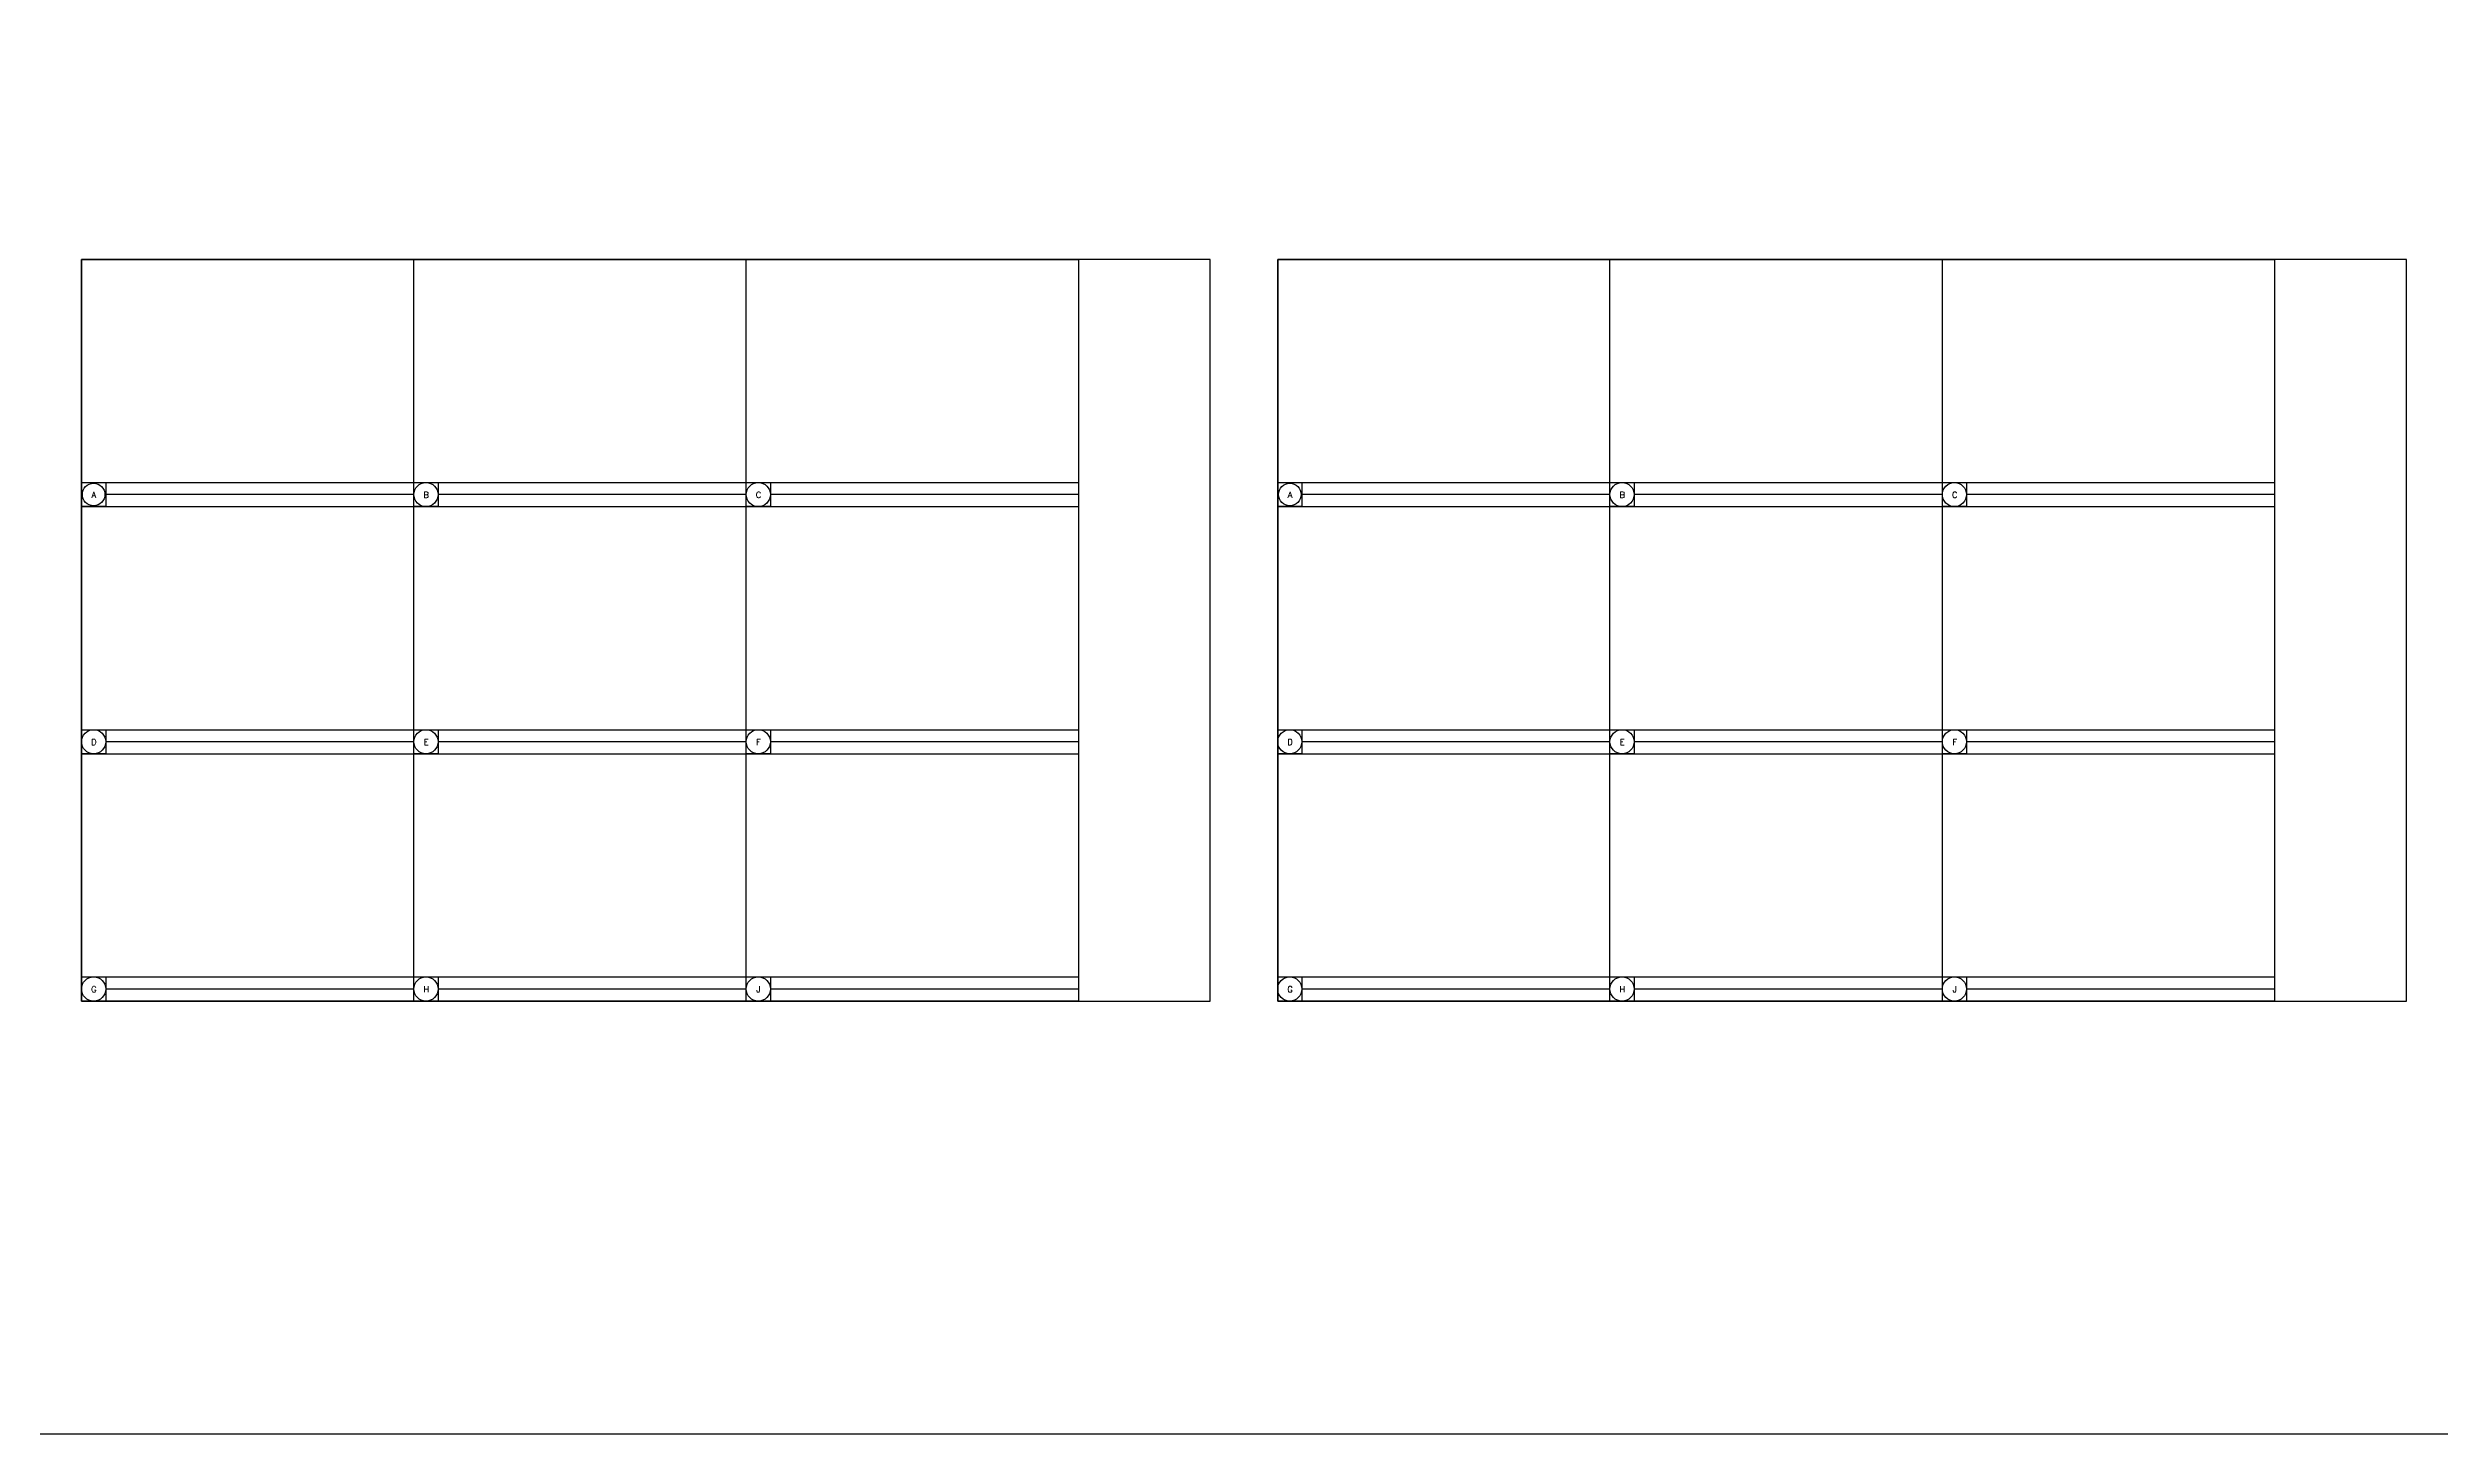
# Model space of a CAD drawing. Header units: inches. Extents: x -6 to 441, y 0 to 338.
# Drawn here: x 89.1 to 163.2, y 0 to 43 of the extents above; entities that cross this region are included whole.
import ezdxf

# ---------------------------------------------------------------- set-up
doc = ezdxf.new("R2010")
doc.units = ezdxf.units.IN
doc.header["$MEASUREMENT"] = 0
doc.styles.add('Roman-A', font='romans.shx', dxfattribs={"height": 0.125})

# ---------------------------------------------------------------- blocks, each defined once
blk = doc.blocks.new('*U34')
blk.add_lwpolyline([(0, 0.75), (0.75, 0.75), (0.75, 0), (0, 0)], close=True)
blk.add_circle((0.375, 0.375), 0.375)
at = {"insert": (0.383, 0.366), "char_height": 0.188, "width": 0.46087, "attachment_point": 5, "style": 'Roman-A'}
blk.add_mtext('G', dxfattribs=at)
blk = doc.blocks.new('*U35')
blk.add_lwpolyline([(0, 0.75), (0.75, 0.75), (0.75, 0), (0, 0)], close=True)
blk.add_circle((0.375, 0.375), 0.375)
at = {"insert": (0.383, 0.366), "char_height": 0.188, "width": 0.46087, "attachment_point": 5, "style": 'Roman-A'}
blk.add_mtext('H', dxfattribs=at)
blk = doc.blocks.new('*U36')
blk.add_lwpolyline([(0, 0.75), (0.75, 0.75), (0.75, 0), (0, 0)], close=True)
blk.add_circle((0.375, 0.375), 0.375)
at = {"insert": (0.383, 0.366), "char_height": 0.188, "width": 0.46087, "attachment_point": 5, "style": 'Roman-A'}
blk.add_mtext('J', dxfattribs=at)
blk = doc.blocks.new('*U31')
blk.add_lwpolyline([(0, 0.75), (0.75, 0.75), (0.75, 0), (0, 0)], close=True)
blk.add_circle((0.375, 0.375), 0.375)
at = {"insert": (0.383, 0.366), "char_height": 0.188, "width": 0.46087, "attachment_point": 5, "style": 'Roman-A'}
blk.add_mtext('D', dxfattribs=at)
blk = doc.blocks.new('*U32')
blk.add_lwpolyline([(0, 0.75), (0.75, 0.75), (0.75, 0), (0, 0)], close=True)
blk.add_circle((0.375, 0.375), 0.375)
at = {"insert": (0.383, 0.366), "char_height": 0.188, "width": 0.46087, "attachment_point": 5, "style": 'Roman-A'}
blk.add_mtext('E', dxfattribs=at)
blk = doc.blocks.new('*U33')
blk.add_lwpolyline([(0, 0.75), (0.75, 0.75), (0.75, 0), (0, 0)], close=True)
blk.add_circle((0.375, 0.375), 0.375)
at = {"insert": (0.383, 0.366), "char_height": 0.188, "width": 0.46087, "attachment_point": 5, "style": 'Roman-A'}
blk.add_mtext('F', dxfattribs=at)
blk = doc.blocks.new('*U28')
blk.add_lwpolyline([(0, 0.75), (0.75, 0.75), (0.75, 0), (0, 0)], close=True)
blk.add_circle((0.375, 0.375), 0.35)
at = {"insert": (0.383, 0.366), "char_height": 0.188, "width": 0.46087, "attachment_point": 5, "style": 'Roman-A'}
blk.add_mtext('A', dxfattribs=at)
blk = doc.blocks.new('*U29')
blk.add_lwpolyline([(0, 0.75), (0.75, 0.75), (0.75, 0), (0, 0)], close=True)
blk.add_circle((0.375, 0.375), 0.375)
at = {"insert": (0.383, 0.366), "char_height": 0.188, "width": 0.46087, "attachment_point": 5, "style": 'Roman-A'}
blk.add_mtext('B', dxfattribs=at)
blk = doc.blocks.new('*U30')
blk.add_lwpolyline([(0, 0.75), (0.75, 0.75), (0.75, 0), (0, 0)], close=True)
blk.add_circle((0.375, 0.375), 0.375)
at = {"insert": (0.383, 0.366), "char_height": 0.188, "width": 0.46087, "attachment_point": 5, "style": 'Roman-A'}
blk.add_mtext('C', dxfattribs=at)

msp = doc.modelspace()

# ---------------------------------------------------------------- linework, layer by layer
for p, q in [((100.403, 13.429), (100.403, 36.429)), ((110.707, 13.429), (110.707, 36.429)), ((137.491, 13.429), (137.491, 36.429)), ((147.796, 13.429), (147.796, 36.429)), ((90.099, 29.512), (100.403, 29.512)), ((100.403, 29.137), (90.849, 29.137)), ((100.403, 29.512), (110.707, 29.512)), ((110.707, 29.137), (101.153, 29.137)), ((110.707, 29.512), (121.011, 29.512)), ((121.011, 29.137), (111.457, 29.137)), ((127.187, 29.512), (137.491, 29.512)), ((137.491, 29.137), (127.937, 29.137)), ((137.491, 29.512), (147.796, 29.512)), ((147.796, 29.137), (138.241, 29.137)), ((147.796, 29.512), (158.1, 29.512)), ((158.1, 29.137), (148.546, 29.137)), ((90.099, 28.762), (121.011, 28.762)), ((127.187, 28.762), (158.1, 28.762)), ((90.099, 21.846), (100.403, 21.846)), ((100.403, 21.846), (110.707, 21.846)), ((110.707, 21.846), (121.011, 21.846)), ((127.187, 21.846), (137.491, 21.846)), ((137.491, 21.846), (147.796, 21.846)), ((147.796, 21.846), (158.1, 21.846)), ((90.099, 21.096), (121.011, 21.096)), ((100.403, 21.471), (90.849, 21.471)), ((110.707, 21.471), (101.153, 21.471)), ((121.011, 21.471), (111.457, 21.471)), ((127.187, 21.096), (158.1, 21.096)), ((137.491, 21.471), (127.937, 21.471)), ((147.796, 21.471), (138.241, 21.471)), ((158.1, 21.471), (148.546, 21.471)), ((90.099, 14.179), (100.403, 14.179)), ((100.403, 14.179), (110.707, 14.179)), ((110.707, 14.179), (121.011, 14.179)), ((127.187, 14.179), (137.491, 14.179)), ((137.491, 14.179), (147.796, 14.179)), ((147.796, 14.179), (158.1, 14.179)), ((100.403, 13.804), (90.849, 13.804)), ((110.707, 13.804), (101.153, 13.804)), ((121.011, 13.804), (111.457, 13.804)), ((137.491, 13.804), (127.937, 13.804)), ((147.796, 13.804), (138.241, 13.804)), ((158.1, 13.804), (148.546, 13.804))]:
    msp.add_line(p, q)
for points in [[(0, 227.508), (434.989, 227.508), (434.989, 0), (0, 0)], [(90.099, 36.429), (121.011, 36.429), (121.011, 13.429), (90.099, 13.429)], [(90.099, 13.429), (125.099, 13.429), (125.099, 36.429), (90.099, 36.429)], [(127.187, 36.429), (158.1, 36.429), (158.1, 13.429), (127.187, 13.429)], [(127.187, 13.429), (162.187, 13.429), (162.187, 36.429), (127.187, 36.429)]]:
    msp.add_lwpolyline(points, close=True)

# ---------------------------------------------------------------- block references
for name, p in [('*U28', (90.099, 28.762)), ('*U29', (100.403, 28.762)), ('*U30', (110.707, 28.762)), ('*U28', (127.187, 28.762)), ('*U29', (137.491, 28.762)), ('*U30', (147.796, 28.762)), ('*U31', (90.099, 21.096)), ('*U32', (100.403, 21.096)), ('*U33', (110.707, 21.096)), ('*U31', (127.187, 21.096)), ('*U32', (137.491, 21.096)), ('*U33', (147.796, 21.096)), ('*U34', (90.099, 13.429)), ('*U35', (100.403, 13.429)), ('*U36', (110.707, 13.429)), ('*U34', (127.187, 13.429)), ('*U35', (137.491, 13.429)), ('*U36', (147.796, 13.429))]:
    msp.add_blockref(name, p)

doc.saveas('drawing.dxf')
